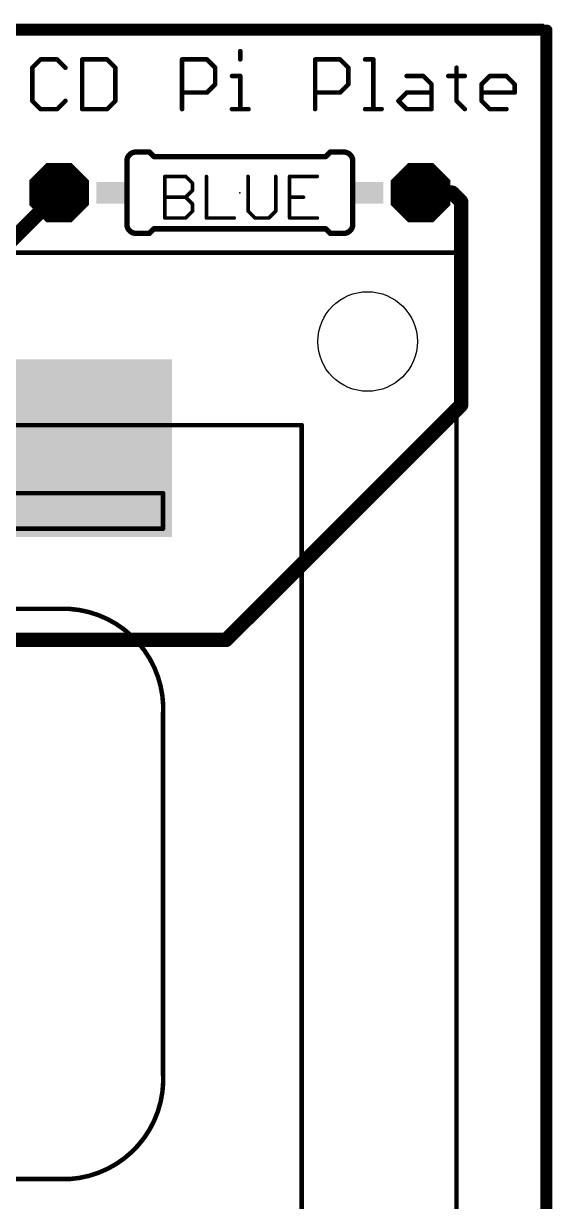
# Model space of a CAD drawing. Extents: x -0.3 to 85.2, y -0.4 to 56.2.
# Drawn here: x 70.37 to 85.24, y 23.07 to 56.19 of the extents above; entities that cross this region are included whole.
import ezdxf

# ---------------------------------------------------------------- set-up
doc = ezdxf.new("R2010")
doc.units = 0
for name, color, linetype in [('1', 12, 'CONTINUOUS'), ('16', 132, 'CONTINUOUS'), ('17', 110, 'CONTINUOUS'), ('20', 53, 'CONTINUOUS'), ('21', 253, 'CONTINUOUS'), ('23', 53, 'CONTINUOUS'), ('43', 110, 'CONTINUOUS')]:
    doc.layers.add(name, color=color, linetype=linetype)

# ---------------------------------------------------------------- blocks, each defined once
blk = doc.blocks.new('RECT')
blk.add_solid([(-0.5, -0.5), (0.5, -0.5), (-0.5, 0.5), (0.5, 0.5)])
blk = doc.blocks.new('OCTAGONP')
at = {"const_width": 0.5}
blk.add_lwpolyline([(-0.25, -0.1036), (-0.25, 0.1036), (-0.1036, 0.25), (0.1036, 0.25), (0.25, 0.1036), (0.25, -0.1036), (0.1036, -0.25), (-0.1036, -0.25), (-0.25, -0.1036), (-0.25, 0.1036)], dxfattribs=at)

msp = doc.modelspace()

# ---------------------------------------------------------------- linework, layer by layer
at = {"layer": '1', "const_width": 0.3048}
for points in [[(85.09, 56.007), (0, 56.007)], [(85.09, 0), (85.09, 56.007)]]:
    msp.add_lwpolyline(points, dxfattribs=at)
at = {"layer": '1', "const_width": 0.1524}
for points in [[(85.1662, 56.007, 1), (85.0138, 56.007)], [(85.09, 55.9308, 1), (85.09, 56.0832)]]:
    msp.add_lwpolyline(points, format="xyb", dxfattribs=at)
at = {"layer": '16'}
for points, const_width in [([(85.09, 56.007), (0, 56.007)], 0.3048), ([(85.09, 0), (85.09, 56.007)], 0.3048), ([(67.189, 47.25), (71.374, 51.435)], 0.4064), ([(82.423, 51.435), (81.534, 51.435)], 0.4064), ([(82.677, 51.181), (82.423, 51.435)], 0.4064), ([(82.677, 45.466), (82.677, 51.181)], 0.4064), ([(76.073, 38.862), (82.677, 45.466)], 0.4064), ([(63.754, 38.862), (76.073, 38.862)], 0.4064)]:
    msp.add_lwpolyline(points, dxfattribs=dict(at, const_width=const_width))
for points, const_width in [([(85.1662, 56.007, 1), (85.0138, 56.007)], 0.1524), ([(85.09, 55.9308, 1), (85.09, 56.0832)], 0.1524), ([(71.4458, 51.3632, 1), (71.3022, 51.5068)], 0.2032), ([(81.534, 51.5366, 1), (81.534, 51.3334)], 0.2032), ([(82.4948, 51.5068, 1), (82.3512, 51.3632)], 0.2032), ([(82.423, 51.3334, 1), (82.423, 51.5366)], 0.2032), ([(82.7786, 51.181, 1), (82.5754, 51.181)], 0.2032), ([(82.6052, 51.1092, 1), (82.7488, 51.2528)], 0.2032), ([(82.5754, 45.466, 1), (82.7786, 45.466)], 0.2032), ([(82.7488, 45.3942, 1), (82.6052, 45.5378)], 0.2032), ([(76.0012, 38.9338, 1), (76.1448, 38.7902)], 0.2032), ([(76.073, 38.7604, 1), (76.073, 38.9636)], 0.2032)]:
    msp.add_lwpolyline(points, format="xyb", dxfattribs=dict(at, const_width=const_width))
at = {"layer": '20', "const_width": 0.127}
for points in [[(-0.037, 56.127), (84.963, 56.127)], [(84.963, 56.127), (84.963, 0.127)]]:
    msp.add_lwpolyline(points, dxfattribs=at)
at = {"layer": '20', "const_width": 0.0635}
for points in [[(84.9948, 56.127, 1), (84.9313, 56.127)], [(84.963, 56.0953, 1), (84.963, 56.1588)]]:
    msp.add_lwpolyline(points, format="xyb", dxfattribs=at)
at = {"layer": '20'}
msp.add_circle((80.045, 47.25), 1.4, dxfattribs=at)
at = {"layer": '21'}
for points, const_width in [([(76.4661, 55.4157), (76.4661, 55.1827)], 0.127), ([(70.853, 55.1827), (70.62, 54.9497)], 0.127), ([(70.62, 54.9497), (70.62, 54.0175)], 0.127), ([(71.3191, 55.1827), (70.853, 55.1827)], 0.127), ([(71.5521, 54.9497), (71.3191, 55.1827)], 0.127), ([(72.0233, 55.1827), (72.0233, 53.7845)], 0.127), ([(72.7224, 55.1827), (72.0233, 55.1827)], 0.127), ([(72.9554, 54.9497), (72.7224, 55.1827)], 0.127), ([(72.9554, 54.0175), (72.9554, 54.9497)], 0.127), ([(74.8298, 53.7845), (74.8298, 55.1827)], 0.127), ([(74.8298, 55.1827), (75.5289, 55.1827)], 0.127), ([(75.5289, 55.1827), (75.7619, 54.9497)], 0.127), ([(75.7619, 54.9497), (75.7619, 54.4836)], 0.127), ([(78.5719, 53.7845), (78.5719, 55.1827)], 0.127), ([(78.5719, 55.1827), (79.271, 55.1827)], 0.127), ([(79.271, 55.1827), (79.504, 54.9497)], 0.127), ([(79.504, 54.9497), (79.504, 54.4836)], 0.127), ([(79.9752, 55.1827), (80.2082, 55.1827)], 0.127), ([(80.2082, 55.1827), (80.2082, 53.7845)], 0.127), ([(82.547, 54.9497), (82.547, 54.0175)], 0.127), ([(76.2331, 54.7166), (76.4661, 54.7166)], 0.127), ([(76.4661, 54.7166), (76.4661, 53.7845)], 0.127), ([(81.1437, 54.7166), (81.6098, 54.7166)], 0.127), ([(81.6098, 54.7166), (81.8428, 54.4836)], 0.127), ([(82.314, 54.7166), (82.78, 54.7166)], 0.127), ([(83.2495, 54.4836), (83.4825, 54.7166)], 0.127), ([(83.4825, 54.7166), (83.9486, 54.7166)], 0.127), ([(83.9486, 54.7166), (84.1816, 54.4836)], 0.127), ([(75.7619, 54.4836), (75.5289, 54.2506)], 0.127), ([(79.504, 54.4836), (79.271, 54.2506)], 0.127), ([(81.8428, 54.4836), (81.8428, 53.7845)], 0.127), ([(83.2495, 54.0175), (83.2495, 54.4836)], 0.127), ([(84.1816, 54.4836), (84.1816, 54.2506)], 0.127), ([(70.62, 54.0175), (70.853, 53.7845)], 0.127), ([(71.3191, 53.7845), (71.5521, 54.0175)], 0.127), ([(72.7224, 53.7845), (72.9554, 54.0175)], 0.127), ([(75.5289, 54.2506), (74.8298, 54.2506)], 0.127), ([(79.271, 54.2506), (78.5719, 54.2506)], 0.127), ([(80.9107, 54.0175), (81.1437, 54.2506)], 0.127), ([(81.1437, 53.7845), (80.9107, 54.0175)], 0.127), ([(81.1437, 54.2506), (81.8428, 54.2506)], 0.127), ([(82.547, 54.0175), (82.78, 53.7845)], 0.127), ([(84.1816, 54.2506), (83.2495, 54.2506)], 0.127), ([(83.4825, 53.7845), (83.2495, 54.0175)], 0.127), ([(70.853, 53.7845), (71.3191, 53.7845)], 0.127), ([(72.0233, 53.7845), (72.7224, 53.7845)], 0.127), ([(76.2331, 53.7845), (76.6992, 53.7845)], 0.127), ([(79.9752, 53.7845), (80.4412, 53.7845)], 0.127), ([(81.8428, 53.7845), (81.1437, 53.7845)], 0.127), ([(83.9486, 53.7845), (83.4825, 53.7845)], 0.127), ([(73.279, 50.546), (73.279, 52.324)], 0.1524), ([(73.533, 52.578), (73.914, 52.578)], 0.1524), ([(74.041, 52.451), (73.914, 52.578)], 0.1524), ([(78.867, 52.451), (74.041, 52.451)], 0.1524), ([(78.867, 52.451), (78.994, 52.578)], 0.1524), ([(79.375, 52.578), (78.994, 52.578)], 0.1524), ([(79.629, 50.546), (79.629, 52.324)], 0.1524), ([(74.3458, 50.7238), (74.3458, 51.8932)], 0.1016), ([(74.3458, 51.8932), (74.9305, 51.8932)], 0.1016), ([(74.9305, 51.8932), (75.1254, 51.6983)], 0.1016), ([(75.1254, 51.6983), (75.1254, 51.5034)], 0.1016), ([(75.5152, 51.8932), (75.5152, 50.7238)], 0.1016), ([(76.6846, 51.8932), (76.6846, 50.9187)], 0.1016), ([(77.4642, 50.9187), (77.4642, 51.8932)], 0.1016), ([(78.6336, 51.8932), (77.854, 51.8932)], 0.1016), ([(77.854, 51.8932), (77.854, 50.7238)], 0.1016), ([(74.3458, 51.3085), (74.9305, 51.3085)], 0.1016), ([(75.1254, 51.5034), (74.9305, 51.3085)], 0.1016), ([(74.9305, 51.3085), (75.1254, 51.1136)], 0.1016), ([(77.854, 51.3085), (78.2438, 51.3085)], 0.1016), ([(75.1254, 51.1136), (75.1254, 50.9187)], 0.1016), ([(74.9305, 50.7238), (74.3458, 50.7238)], 0.1016), ([(75.1254, 50.9187), (74.9305, 50.7238)], 0.1016), ([(75.5152, 50.7238), (76.2948, 50.7238)], 0.1016), ([(76.6846, 50.9187), (76.8795, 50.7238)], 0.1016), ([(76.8795, 50.7238), (77.2693, 50.7238)], 0.1016), ([(77.2693, 50.7238), (77.4642, 50.9187)], 0.1016), ([(77.854, 50.7238), (78.6336, 50.7238)], 0.1016), ([(73.533, 50.292), (73.914, 50.292)], 0.1524), ([(74.041, 50.419), (73.914, 50.292)], 0.1524), ([(78.867, 50.419), (74.041, 50.419)], 0.1524), ([(78.867, 50.419), (78.994, 50.292)], 0.1524), ([(79.375, 50.292), (78.994, 50.292)], 0.1524), ([(82.545, 49.75), (2.545, 49.75)], 0.127), ([(82.545, 13.75), (82.545, 49.75)], 0.127), ([(6.895, 44.9), (78.195, 44.9)], 0.127), ([(78.195, 44.9), (78.195, 18.6)], 0.127), ([(10.795, 42.986), (74.295, 42.986)], 0.127), ([(74.295, 42.986), (74.295, 41.986)], 0.127), ([(74.295, 41.986), (10.795, 41.986)], 0.127), ([(71.667, 39.732), (13.159, 39.732)], 0.127), ([(74.295, 26.7), (74.295, 36.732)], 0.127), ([(13.159, 23.7), (71.667, 23.7)], 0.127)]:
    msp.add_lwpolyline(points, dxfattribs=dict(at, const_width=const_width))
for points, const_width in [([(76.4979, 55.4157, 1), (76.4344, 55.4157)], 0.0635), ([(70.6517, 54.9497, 1), (70.5882, 54.9497)], 0.0635), ([(70.5975, 54.9721, 1), (70.6424, 54.9272)], 0.0635), ([(70.853, 55.2144, 1), (70.853, 55.1509)], 0.0635), ([(70.8755, 55.1602, 1), (70.8306, 55.2051)], 0.0635), ([(71.3415, 55.2051, 1), (71.2966, 55.1602)], 0.0635), ([(71.3191, 55.1509, 1), (71.3191, 55.2144)], 0.0635), ([(71.5297, 54.9272, 1), (71.5746, 54.9721)], 0.0635), ([(72.055, 55.1827, 1), (71.9915, 55.1827)], 0.0635), ([(72.0233, 55.2144, 1), (72.0233, 55.1509)], 0.0635), ([(72.7448, 55.2051, 1), (72.6999, 55.1602)], 0.0635), ([(72.7224, 55.1509, 1), (72.7224, 55.2144)], 0.0635), ([(72.9871, 54.9497, 1), (72.9236, 54.9497)], 0.0635), ([(72.9329, 54.9272, 1), (72.9778, 54.9721)], 0.0635), ([(74.8298, 55.2144, 1), (74.8298, 55.1509)], 0.0635), ([(74.8616, 55.1827, 1), (74.7981, 55.1827)], 0.0635), ([(75.5514, 55.2051, 1), (75.5065, 55.1602)], 0.0635), ([(75.5289, 55.1509, 1), (75.5289, 55.2144)], 0.0635), ([(75.7937, 54.9497, 1), (75.7302, 54.9497)], 0.0635), ([(75.7395, 54.9272, 1), (75.7844, 54.9721)], 0.0635), ([(76.4344, 55.1827, 1), (76.4979, 55.1827)], 0.0635), ([(78.6036, 55.1827, 1), (78.5401, 55.1827)], 0.0635), ([(78.5719, 55.2144, 1), (78.5719, 55.1509)], 0.0635), ([(79.2934, 55.2051, 1), (79.2485, 55.1602)], 0.0635), ([(79.271, 55.1509, 1), (79.271, 55.2144)], 0.0635), ([(79.5358, 54.9497, 1), (79.4723, 54.9497)], 0.0635), ([(79.4816, 54.9272, 1), (79.5265, 54.9721)], 0.0635), ([(79.9752, 55.2144, 1), (79.9752, 55.1509)], 0.0635), ([(80.2399, 55.1827, 1), (80.1764, 55.1827)], 0.0635), ([(80.2082, 55.1509, 1), (80.2082, 55.2144)], 0.0635), ([(82.5787, 54.9497, 1), (82.5152, 54.9497)], 0.0635), ([(76.2331, 54.7484, 1), (76.2331, 54.6849)], 0.0635), ([(76.4979, 54.7166, 1), (76.4344, 54.7166)], 0.0635), ([(76.4661, 54.6849, 1), (76.4661, 54.7484)], 0.0635), ([(81.1437, 54.7484, 1), (81.1437, 54.6849)], 0.0635), ([(81.6322, 54.7391, 1), (81.5873, 54.6942)], 0.0635), ([(81.6098, 54.6849, 1), (81.6098, 54.7484)], 0.0635), ([(82.314, 54.7484, 1), (82.314, 54.6849)], 0.0635), ([(82.78, 54.6849, 1), (82.78, 54.7484)], 0.0635), ([(83.4825, 54.7484, 1), (83.4825, 54.6849)], 0.0635), ([(83.505, 54.6942, 1), (83.4601, 54.7391)], 0.0635), ([(83.971, 54.7391, 1), (83.9261, 54.6942)], 0.0635), ([(83.9486, 54.6849, 1), (83.9486, 54.7484)], 0.0635), ([(75.7302, 54.4836, 1), (75.7937, 54.4836)], 0.0635), ([(75.7844, 54.4611, 1), (75.7395, 54.506)], 0.0635), ([(79.4723, 54.4836, 1), (79.5358, 54.4836)], 0.0635), ([(79.5265, 54.4611, 1), (79.4816, 54.506)], 0.0635), ([(81.8746, 54.4836, 1), (81.8111, 54.4836)], 0.0635), ([(81.8204, 54.4611, 1), (81.8653, 54.506)], 0.0635), ([(83.2812, 54.4836, 1), (83.2177, 54.4836)], 0.0635), ([(83.227, 54.506, 1), (83.2719, 54.4611)], 0.0635), ([(84.2134, 54.4836, 1), (84.1499, 54.4836)], 0.0635), ([(84.1592, 54.4611, 1), (84.2041, 54.506)], 0.0635), ([(70.5882, 54.0175, 1), (70.6517, 54.0175)], 0.0635), ([(70.6424, 54.04, 1), (70.5975, 53.9951)], 0.0635), ([(71.5746, 53.9951, 1), (71.5297, 54.04)], 0.0635), ([(72.9236, 54.0175, 1), (72.9871, 54.0175)], 0.0635), ([(72.9778, 53.9951, 1), (72.9329, 54.04)], 0.0635), ([(74.8298, 54.2823, 1), (74.8298, 54.2188)], 0.0635), ([(75.5065, 54.273, 1), (75.5514, 54.2281)], 0.0635), ([(75.5289, 54.2188, 1), (75.5289, 54.2823)], 0.0635), ([(78.5719, 54.2823, 1), (78.5719, 54.2188)], 0.0635), ([(79.2485, 54.273, 1), (79.2934, 54.2281)], 0.0635), ([(79.271, 54.2188, 1), (79.271, 54.2823)], 0.0635), ([(80.9331, 54.04, 1), (80.8882, 53.9951)], 0.0635), ([(80.8882, 54.04, 1), (80.9331, 53.9951)], 0.0635), ([(81.1437, 54.2823, 1), (81.1437, 54.2188)], 0.0635), ([(81.1662, 54.2281, 1), (81.1213, 54.273)], 0.0635), ([(81.8428, 54.2188, 1), (81.8428, 54.2823)], 0.0635), ([(82.5152, 54.0175, 1), (82.5787, 54.0175)], 0.0635), ([(82.5694, 54.04, 1), (82.5245, 53.9951)], 0.0635), ([(83.2177, 54.0175, 1), (83.2812, 54.0175)], 0.0635), ([(83.2495, 54.2823, 1), (83.2495, 54.2188)], 0.0635), ([(83.2719, 54.04, 1), (83.227, 53.9951)], 0.0635), ([(84.1499, 54.2506, 1), (84.2134, 54.2506)], 0.0635), ([(84.1816, 54.2188, 1), (84.1816, 54.2823)], 0.0635), ([(70.853, 53.8163, 1), (70.853, 53.7527)], 0.0635), ([(70.8306, 53.762, 1), (70.8755, 53.807)], 0.0635), ([(71.2966, 53.807, 1), (71.3415, 53.762)], 0.0635), ([(71.3191, 53.7527, 1), (71.3191, 53.8163)], 0.0635), ([(72.0233, 53.8163, 1), (72.0233, 53.7527)], 0.0635), ([(71.9915, 53.7845, 1), (72.055, 53.7845)], 0.0635), ([(72.6999, 53.807, 1), (72.7448, 53.762)], 0.0635), ([(72.7224, 53.7527, 1), (72.7224, 53.8163)], 0.0635), ([(74.7981, 53.7845, 1), (74.8616, 53.7845)], 0.0635), ([(76.2331, 53.8163, 1), (76.2331, 53.7527)], 0.0635), ([(76.4344, 53.7845, 1), (76.4979, 53.7845)], 0.0635), ([(76.6992, 53.7527, 1), (76.6992, 53.8163)], 0.0635), ([(78.5401, 53.7845, 1), (78.6036, 53.7845)], 0.0635), ([(79.9752, 53.8163, 1), (79.9752, 53.7527)], 0.0635), ([(80.1764, 53.7845, 1), (80.2399, 53.7845)], 0.0635), ([(80.4412, 53.7527, 1), (80.4412, 53.8163)], 0.0635), ([(81.1437, 53.8163, 1), (81.1437, 53.7527)], 0.0635), ([(81.1213, 53.762, 1), (81.1662, 53.807)], 0.0635), ([(81.8111, 53.7845, 1), (81.8746, 53.7845)], 0.0635), ([(81.8428, 53.7527, 1), (81.8428, 53.8163)], 0.0635), ([(82.7576, 53.762, 1), (82.8025, 53.807)], 0.0635), ([(83.4825, 53.8163, 1), (83.4825, 53.7527)], 0.0635), ([(83.4601, 53.762, 1), (83.505, 53.807)], 0.0635), ([(83.9486, 53.7527, 1), (83.9486, 53.8163)], 0.0635), ([(73.533, 52.578, 0.4142), (73.279, 52.324)], 0.1524), ([(73.3171, 52.324, 1), (73.2409, 52.324)], 0.0762), ([(73.2409, 52.324, 1), (73.3171, 52.324)], 0.0762), ([(73.533, 52.6161, 1), (73.533, 52.5399)], 0.0762), ([(73.533, 52.5399, 1), (73.533, 52.6161)], 0.0762), ([(73.9409, 52.6049, 1), (73.8871, 52.5511)], 0.0762), ([(73.914, 52.5399, 1), (73.914, 52.6161)], 0.0762), ([(74.041, 52.4891, 1), (74.041, 52.4129)], 0.0762), ([(74.0141, 52.4241, 1), (74.0679, 52.4779)], 0.0762), ([(78.8401, 52.4779, 1), (78.8939, 52.4241)], 0.0762), ([(78.867, 52.4129, 1), (78.867, 52.4891)], 0.0762), ([(78.994, 52.6161, 1), (78.994, 52.5399)], 0.0762), ([(79.0209, 52.5511, 1), (78.9671, 52.6049)], 0.0762), ([(79.629, 52.324, 0.4142), (79.375, 52.578)], 0.1524), ([(79.375, 52.6161, 1), (79.375, 52.5399)], 0.0762), ([(79.375, 52.5399, 1), (79.375, 52.6161)], 0.0762), ([(79.6671, 52.324, 1), (79.5909, 52.324)], 0.0762), ([(79.5909, 52.324, 1), (79.6671, 52.324)], 0.0762), ([(74.3712, 51.8932, 1), (74.3204, 51.8932)], 0.0508), ([(74.3458, 51.9186, 1), (74.3458, 51.8678)], 0.0508), ([(74.9485, 51.9112, 1), (74.9125, 51.8752)], 0.0508), ([(74.9305, 51.8678, 1), (74.9305, 51.9186)], 0.0508), ([(75.1508, 51.6983, 1), (75.1, 51.6983)], 0.0508), ([(75.1074, 51.6803, 1), (75.1434, 51.7163)], 0.0508), ([(75.5406, 51.8932, 1), (75.4898, 51.8932)], 0.0508), ([(76.71, 51.8932, 1), (76.6592, 51.8932)], 0.0508), ([(77.4896, 51.8932, 1), (77.4388, 51.8932)], 0.0508), ([(77.854, 51.9186, 1), (77.854, 51.8678)], 0.0508), ([(77.8794, 51.8932, 1), (77.8286, 51.8932)], 0.0508), ([(78.6336, 51.8678, 1), (78.6336, 51.9186)], 0.0508), ([(74.3458, 51.3339, 1), (74.3458, 51.2831)], 0.0508), ([(74.9485, 51.3265, 1), (74.9125, 51.2905)], 0.0508), ([(74.9125, 51.3265, 1), (74.9485, 51.2905)], 0.0508), ([(74.9305, 51.2831, 1), (74.9305, 51.3339)], 0.0508), ([(75.1, 51.5034, 1), (75.1508, 51.5034)], 0.0508), ([(75.1434, 51.4854, 1), (75.1074, 51.5214)], 0.0508), ([(77.854, 51.3339, 1), (77.854, 51.2831)], 0.0508), ([(78.2438, 51.2831, 1), (78.2438, 51.3339)], 0.0508), ([(75.1508, 51.1136, 1), (75.1, 51.1136)], 0.0508), ([(75.1074, 51.0956, 1), (75.1434, 51.1316)], 0.0508), ([(74.3458, 50.7492, 1), (74.3458, 50.6984)], 0.0508), ([(74.3204, 50.7238, 1), (74.3712, 50.7238)], 0.0508), ([(74.9125, 50.7418, 1), (74.9485, 50.7058)], 0.0508), ([(74.9305, 50.6984, 1), (74.9305, 50.7492)], 0.0508), ([(75.1, 50.9187, 1), (75.1508, 50.9187)], 0.0508), ([(75.1434, 50.9007, 1), (75.1074, 50.9367)], 0.0508), ([(75.5152, 50.7492, 1), (75.5152, 50.6984)], 0.0508), ([(75.4898, 50.7238, 1), (75.5406, 50.7238)], 0.0508), ([(76.2948, 50.6984, 1), (76.2948, 50.7492)], 0.0508), ([(76.7026, 50.9367, 1), (76.6666, 50.9007)], 0.0508), ([(76.6592, 50.9187, 1), (76.71, 50.9187)], 0.0508), ([(76.8795, 50.7492, 1), (76.8795, 50.6984)], 0.0508), ([(76.8615, 50.7058, 1), (76.8975, 50.7418)], 0.0508), ([(77.2513, 50.7418, 1), (77.2873, 50.7058)], 0.0508), ([(77.2693, 50.6984, 1), (77.2693, 50.7492)], 0.0508), ([(77.4388, 50.9187, 1), (77.4896, 50.9187)], 0.0508), ([(77.4822, 50.9007, 1), (77.4462, 50.9367)], 0.0508), ([(77.854, 50.7492, 1), (77.854, 50.6984)], 0.0508), ([(77.8286, 50.7238, 1), (77.8794, 50.7238)], 0.0508), ([(78.6336, 50.6984, 1), (78.6336, 50.7492)], 0.0508), ([(73.279, 50.546, 0.4142), (73.533, 50.292)], 0.1524), ([(73.3171, 50.546, 1), (73.2409, 50.546)], 0.0762), ([(73.2409, 50.546, 1), (73.3171, 50.546)], 0.0762), ([(73.533, 50.3301, 1), (73.533, 50.2539)], 0.0762), ([(73.533, 50.2539, 1), (73.533, 50.3301)], 0.0762), ([(73.8871, 50.3189, 1), (73.9409, 50.2651)], 0.0762), ([(73.914, 50.2539, 1), (73.914, 50.3301)], 0.0762), ([(74.041, 50.4571, 1), (74.041, 50.3809)], 0.0762), ([(74.0679, 50.3921, 1), (74.0141, 50.4459)], 0.0762), ([(78.8939, 50.4459, 1), (78.8401, 50.3921)], 0.0762), ([(78.867, 50.3809, 1), (78.867, 50.4571)], 0.0762), ([(78.994, 50.3301, 1), (78.994, 50.2539)], 0.0762), ([(78.9671, 50.2651, 1), (79.0209, 50.3189)], 0.0762), ([(79.375, 50.292, 0.4142), (79.629, 50.546)], 0.1524), ([(79.375, 50.3301, 1), (79.375, 50.2539)], 0.0762), ([(79.375, 50.2539, 1), (79.375, 50.3301)], 0.0762), ([(79.6671, 50.546, 1), (79.5909, 50.546)], 0.0762), ([(79.5909, 50.546, 1), (79.6671, 50.546)], 0.0762), ([(82.5768, 49.75, 1), (82.5132, 49.75)], 0.0635), ([(82.545, 49.7182, 1), (82.545, 49.7818)], 0.0635), ([(78.2268, 44.9, 1), (78.1633, 44.9)], 0.0635), ([(78.195, 44.8683, 1), (78.195, 44.9318)], 0.0635), ([(74.3268, 42.986, 1), (74.2632, 42.986)], 0.0635), ([(74.295, 42.9543, 1), (74.295, 43.0178)], 0.0635), ([(74.2632, 41.986, 1), (74.3268, 41.986)], 0.0635), ([(74.295, 41.9543, 1), (74.295, 42.0178)], 0.0635), ([(74.295, 36.732, 0.4142), (71.667, 39.732)], 0.127), ([(71.6691, 39.7637, 1), (71.6649, 39.7003)], 0.0635), ([(71.667, 39.7002, 1), (71.667, 39.7638)], 0.0635), ([(74.3268, 36.732, 1), (74.2632, 36.732)], 0.0635), ([(74.2633, 36.7341, 1), (74.3267, 36.7299)], 0.0635), ([(71.667, 23.7, 0.4142), (74.295, 26.7)], 0.127), ([(74.2632, 26.7, 1), (74.3268, 26.7)], 0.0635), ([(74.3267, 26.7021, 1), (74.2633, 26.6979)], 0.0635), ([(71.6649, 23.7317, 1), (71.6691, 23.6683)], 0.0635), ([(71.667, 23.6683, 1), (71.667, 23.7318)], 0.0635)]:
    msp.add_lwpolyline(points, format="xyb", dxfattribs=dict(at, const_width=const_width))
at = {"layer": '23'}
msp.add_point((76.454, 51.435), dxfattribs=at)

# ---------------------------------------------------------------- block references
at = {"layer": '17', "xscale": 1.6764, "yscale": 1.6764}
for p in [(71.374, 51.435), (71.374, 51.435), (81.534, 51.435), (81.534, 51.435)]:
    msp.add_blockref('OCTAGONP', p, dxfattribs=at)
at = {"layer": '21', "xscale": 0.8636, "yscale": 0.6096}
for p in [(72.8472, 51.435), (80.0608, 51.435)]:
    msp.add_blockref('RECT', p, dxfattribs=at)
at = {"layer": '43', "xscale": 64, "yscale": 5}
msp.add_blockref('RECT', (42.545, 44.25), dxfattribs=at)

doc.saveas('drawing.dxf')
